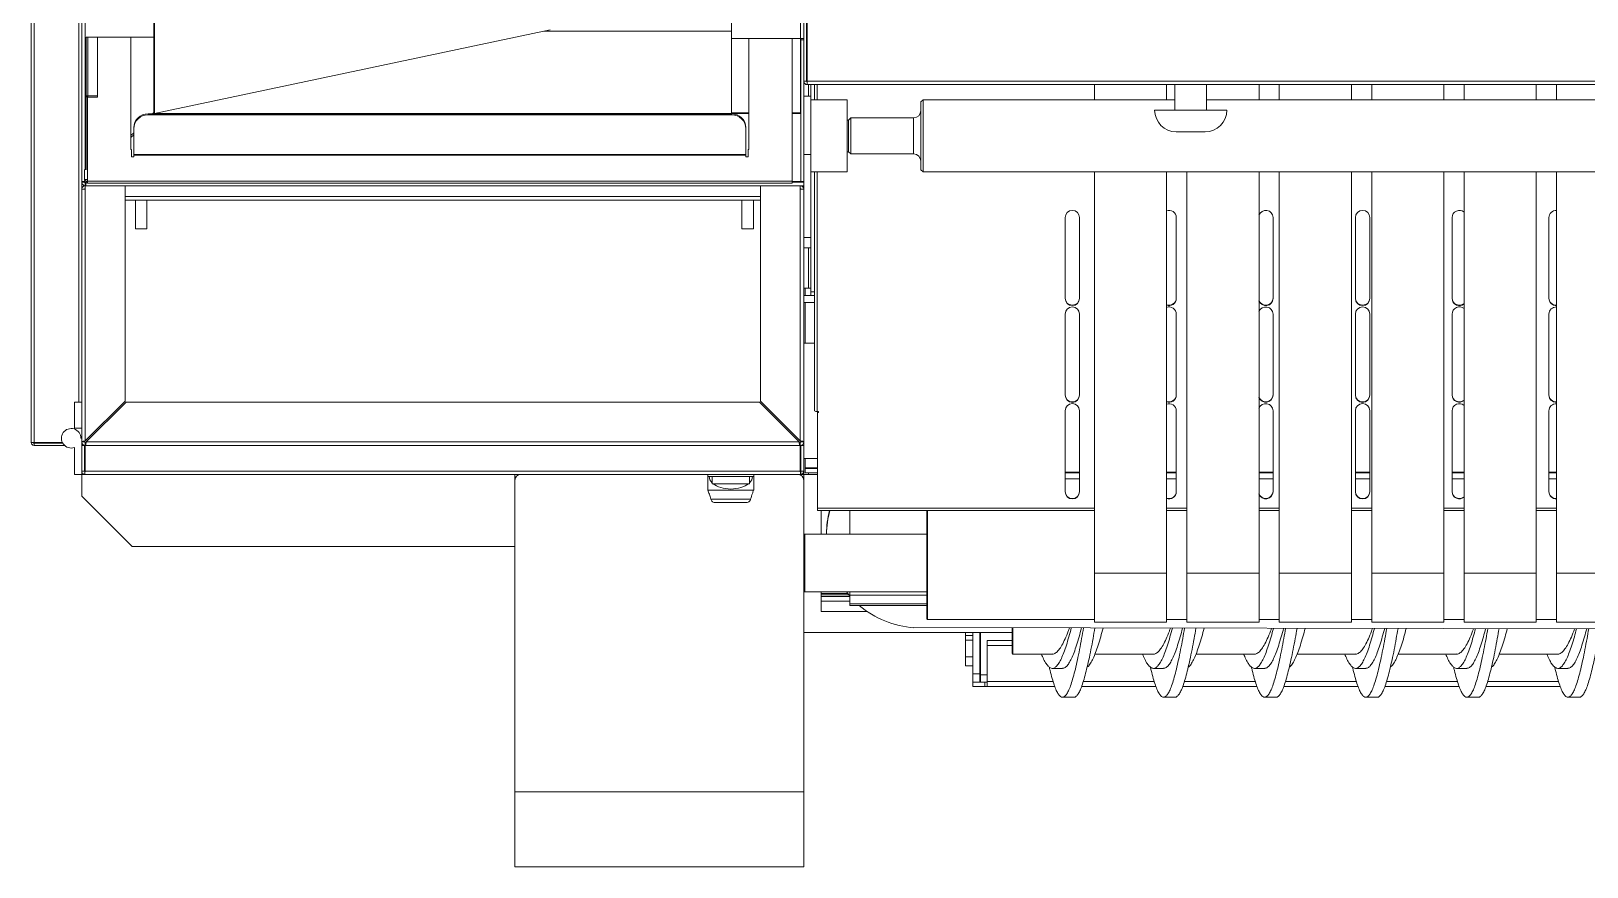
# Model space of a CAD drawing. Header units: millimetres. Extents: x 1761 to 11571, y -2876 to 3504.
# Drawn here: x 2379.9 to 2476.8, y -293.3 to -241.2 of the extents above; entities that cross this region are included whole.
import ezdxf

# ---------------------------------------------------------------- set-up
doc = ezdxf.new("R2010")
doc.units = ezdxf.units.MM
doc.layers.add('new', color=7, linetype='Continuous')

# ---------------------------------------------------------------- blocks, each defined once
blk = doc.blocks.new('SBJ')
at = {"color": 9, "linetype": 'Continuous', "lineweight": 15}
for p, q in [((172278, 75707.5), (172278, 76562.5)), ((172280.5, 75716.1), (172280.5, 76561.8)), ((172243, 75527), (172243, 76543)), ((172245, 76543), (172245, 75527)), ((172276, 75555), (172276, 76543)), ((172328, 75808), (172328, 76514.3)), ((172728, 76514.5), (172728, 75807)), ((172775.8, 76514.5), (172775.8, 75807)), ((172778, 76514.5), (172778, 75807)), ((172328.3, 76121.7), (172328.3, 75755)), ((172780, 75777.5), (172780, 75832.5)), ((172780.3, 75832.5), (172780.3, 75777.5)), ((172602.5, 75813), (172328.3, 75755)), ((172281, 75808), (172328, 75808)), ((172281, 75716.1), (172281, 75808)), ((172282.2, 75808), (172282.2, 75767.3)), ((172289, 75808), (172289, 75767.3)), ((172312, 75730.1), (172312, 75808)), ((172328, 75808), (172328, 75755.7)), ((172598, 75812.1), (172728, 75812.1)), ((172728, 75807), (172775.8, 75807)), ((172728, 75755.5), (172728, 75807)), ((172740, 75807), (172740, 75730.1)), ((172770, 75807), (172770, 75708.2)), ((172778, 75807), (172775.8, 75807)), ((172775.8, 75807), (172775.8, 75755.5)), ((172776, 75807), (172776, 75806)), ((172776, 75708), (172776, 75806)), ((172776, 75806), (172778, 75806)), ((172778, 75806), (172778, 75807)), ((172778, 75708), (172778, 75806)), ((172778, 75777.5), (172780, 75777.5)), ((172780.3, 75777.5), (176221.6, 75777.5)), ((176221.5, 75775), (172780.5, 75775)), ((172781.3, 75775), (172781.3, 75767)), ((172783, 75775), (172783, 75767)), ((172785.5, 75775), (172785.5, 75764.5)), ((172787.4, 75775), (172787.4, 75764.5)), ((172979.3, 75764.5), (172979.3, 75775)), ((173029.3, 75764.5), (173029.3, 75775)), ((173035, 75775), (173035, 75757.3)), ((173057, 75757.3), (173057, 75775)), ((173093.3, 75764.5), (173093.3, 75775)), ((173107.3, 75764.5), (173107.3, 75775)), ((173157.3, 75764.5), (173157.3, 75775)), ((173171.3, 75764.5), (173171.3, 75775)), ((173221.3, 75764.5), (173221.3, 75775)), ((173235.3, 75764.5), (173235.3, 75775)), ((173285.3, 75764.5), (173285.3, 75775)), ((173299.3, 75764.5), (173299.3, 75775)), ((172282, 75766.5), (172281, 75766.5)), ((172282, 75766.5), (172282, 75721.7)), ((172289, 75767.3), (172282.2, 75767.3)), ((172282.2, 75766.4), (172282.2, 75767.3)), ((172289, 75766.4), (172282.2, 75766.4)), ((172289, 75767.3), (172289, 75766.4)), ((172783, 75767), (172778, 75767)), ((172783, 75767), (172783, 75726.7)), ((172808, 75764.5), (172783, 75764.5)), ((172808, 75764.5), (172808, 75763.6)), ((172808, 75763.6), (172808, 75714.5)), ((172860.6, 75764.5), (172859.1, 75763)), ((172859.1, 75716), (172859.1, 75763)), ((173035, 75764.5), (172860.6, 75764.5)), ((172860.6, 75764.5), (172860.6, 75714.5)), ((175945, 75764.5), (173057, 75764.5)), ((172324, 75754.9), (172324, 75754)), ((172324, 75754.9), (172728, 75754.9)), ((172324, 75754), (172728, 75754)), ((172327.1, 75754.9), (172328, 75755.7)), ((172328, 75755), (172328, 75755.7)), ((172328.7, 75755), (172328, 75755)), ((172328.7, 75755), (172328.5, 75754.9)), ((172328.7, 75755), (172740, 75755)), ((172740, 75755.5), (172728, 75755.5)), ((172728, 75755.5), (172728, 75755)), ((172728, 75754), (172728, 75754.9)), ((172775.8, 75755.5), (172770, 75755.5)), ((172770, 75755), (172776, 75755)), ((172775.8, 75755.5), (172776, 75755.5)), ((172809.1, 75750.5), (172808, 75750.5)), ((172810.6, 75752), (172809.1, 75750.5)), ((172809.1, 75728.5), (172809.1, 75750.5)), ((172854.1, 75752), (172810.6, 75752)), ((172810.6, 75752), (172810.6, 75727)), ((172854.1, 75727), (172854.1, 75752)), ((173021, 75757.3), (173071, 75757.3)), ((172312, 75739.7), (172314, 75741.7)), ((172314, 75740.3), (172312, 75738.3)), ((172314, 75744.4), (172314, 75745.2)), ((172314, 75726.6), (172314, 75744.4)), ((172738, 75745.2), (172738, 75744.4)), ((172738, 75744.4), (172738, 75726.6)), ((173056, 75742.3), (173036, 75742.3)), ((172312.5, 75730.1), (172312, 75730.1)), ((172312.5, 75730.1), (172312.5, 75724.9)), ((172739.5, 75724.9), (172739.5, 75730.1)), ((172740, 75730.1), (172739.5, 75730.1)), ((172778, 75726.7), (172783, 75726.7)), ((172783, 75726.7), (172783, 75669.1)), ((172808, 75728.5), (172809.1, 75728.5)), ((172809.1, 75728.5), (172810.6, 75727)), ((172810.6, 75727), (172854.1, 75727)), ((172280, 75716.2), (172280, 75709.2)), ((172282, 75708.2), (172282, 75721.7)), ((172312.5, 75724.9), (172314, 75724.9)), ((172738, 75726.6), (172314, 75726.6)), ((172314, 75726.6), (172314, 75726.2)), ((172314, 75724.9), (172314, 75726.2)), ((172314, 75726.2), (172738, 75726.2)), ((172738, 75726.2), (172738, 75726.6)), ((172738, 75726.2), (172738, 75724.9)), ((172738, 75724.9), (172739.5, 75724.9)), ((172859.1, 75716), (172860.6, 75714.5)), ((172280, 75707.5), (172278, 75707.5)), ((172278, 75702.5), (172278, 75707.5)), ((172280, 75709.2), (172282, 75709.2)), ((172280.5, 75708.2), (172280.5, 75708.5)), ((172280.6, 75708.4), (172280.5, 75708.2)), ((172280.5, 75707), (172280.5, 75705)), ((172281.2, 75707.5), (172281.7, 75708)), ((172282, 75707.5), (172281.2, 75707.5)), ((172281.7, 75708.1), (172281.7, 75708)), ((172282, 75708), (172281.7, 75708)), ((172770, 75708.2), (172282, 75708.2)), ((172282, 75708.2), (172282, 75706.8)), ((172770, 75706.8), (172282, 75706.8)), ((172770, 75708.2), (172770, 75706.8)), ((172778, 75708), (172770, 75708)), ((172778, 75707.5), (172770, 75707.5)), ((172778, 75707.5), (172778, 75708)), ((172778, 75707.5), (172778, 75705)), ((172783, 75714.5), (172808, 75714.5)), ((172785.5, 75714.5), (172785.5, 75549)), ((172787.4, 75714.5), (172787.4, 75548.6)), ((172860.6, 75714.5), (176147.6, 75714.5)), ((172979.3, 75436.5), (172979.3, 75714.5)), ((173029.3, 75436.5), (173029.3, 75714.5)), ((173043.3, 75436.5), (173043.3, 75714.5)), ((173093.3, 75436.5), (173093.3, 75714.5)), ((173107.3, 75436.5), (173107.3, 75714.5)), ((173157.3, 75436.5), (173157.3, 75714.5)), ((173171.3, 75436.5), (173171.3, 75714.5)), ((173221.3, 75436.5), (173221.3, 75714.5)), ((173235.3, 75436.5), (173235.3, 75714.5)), ((173285.3, 75436.5), (173285.3, 75714.5)), ((173299.3, 75436.5), (173299.3, 75714.5)), ((172278, 75527.5), (172278, 75702.5)), ((172280.5, 75702.5), (172278, 75702.5)), ((172280.5, 75702.5), (172280.5, 75705)), ((172308, 75705), (172280.5, 75705)), ((172280.5, 75528.2), (172280.5, 75702.5)), ((172308, 75555.7), (172308, 75705)), ((172748, 75705), (172308, 75705)), ((172748, 75697.4), (172308, 75697.4)), ((172748, 75695), (172308, 75695)), ((172315.2, 75695), (172315.2, 75675)), ((172323.2, 75675), (172323.2, 75695)), ((172735.2, 75695), (172735.2, 75675)), ((172743.2, 75675), (172743.2, 75695)), ((172775.5, 75705), (172748, 75705)), ((172748, 75705), (172748, 75555.7)), ((172775.5, 75705), (172775.5, 75702.5)), ((172778, 75705), (172775.5, 75705)), ((172775.5, 75702.5), (172775.5, 75528.2)), ((172778, 75702.5), (172775.5, 75702.5)), ((172778, 75702.5), (172778, 75705)), ((172778, 75702.5), (172778, 75527.5)), ((172323.2, 75675), (172315.2, 75675)), ((172743.2, 75675), (172735.2, 75675)), ((172959, 75683), (172959, 75626.9)), ((172969, 75626.9), (172969, 75683)), ((173036, 75626.9), (173036, 75683)), ((173103, 75626.9), (173103, 75683)), ((173160, 75683), (173160, 75626.9)), ((173170, 75626.9), (173170, 75683)), ((173227, 75683), (173227, 75626.9)), ((173294, 75683), (173294, 75626.9)), ((172778, 75669.1), (172783, 75669.1)), ((172783, 75669.1), (172783, 75661.9)), ((172778, 75661.9), (172783, 75661.9)), ((172781.3, 75661.9), (172781.3, 75634)), ((172783, 75661.9), (172783, 75631.5)), ((172781.3, 75634), (172778, 75634)), ((172779, 75634), (172779, 75629)), ((172783, 75634), (172781.3, 75634)), ((172783, 75631.5), (172783, 75629)), ((172783, 75631.5), (172785.5, 75631.5)), ((172778, 75629), (172785.5, 75629)), ((172778, 75624), (172785.5, 75624)), ((172779, 75624), (172779, 75596)), ((172959, 75616), (172959, 75559.9)), ((172969, 75559.9), (172969, 75616)), ((173036, 75559.9), (173036, 75616)), ((173103, 75559.9), (173103, 75616)), ((173160, 75616), (173160, 75559.9)), ((173170, 75559.9), (173170, 75616)), ((173227, 75616), (173227, 75559.9)), ((173294, 75616), (173294, 75559.9)), ((172785.5, 75596), (172778, 75596)), ((172273, 75555), (172273, 75537)), ((172278, 75555), (172273, 75555)), ((172308, 75555.7), (172280.5, 75528.2)), ((172281.2, 75527.5), (172308.7, 75555)), ((172747.3, 75555), (172308.7, 75555)), ((172747.3, 75555), (172774.8, 75527.5)), ((172775.5, 75528.2), (172748, 75555.7)), ((172788.2, 75548.6), (172787.4, 75548.6)), ((172787.5, 75548.2), (172787.5, 75547.9)), ((172788.2, 75548.2), (172787.5, 75548.2)), ((172787.5, 75547.9), (172788.2, 75547.9)), ((172787.5, 75481.5), (172787.5, 75547.9)), ((172788.2, 75547.9), (172788.2, 75548.6)), ((172959, 75549.1), (172959, 75492.9)), ((172969, 75492.9), (172969, 75549.1)), ((173036, 75492.9), (173036, 75549.1)), ((173103, 75492.9), (173103, 75549.1)), ((173160, 75549.1), (173160, 75492.9)), ((173170, 75492.9), (173170, 75549.1)), ((173227, 75549.1), (173227, 75492.9)), ((173294, 75549.1), (173294, 75492.9)), ((172273, 75537), (172273, 75536.4)), ((172273, 75537), (172278, 75537)), ((172244.5, 75527), (172243, 75527)), ((172245, 75527), (172244.5, 75527)), ((172264.7, 75527), (172245, 75527)), ((172245, 75526.5), (172245, 75525)), ((172245, 75526.5), (172264.9, 75526.5)), ((172245, 75525), (172266.2, 75525)), ((172273, 75523.7), (172273, 75505)), ((172278, 75530), (172277.5, 75530)), ((172278, 75527.5), (172278, 75525)), ((172280, 75527.5), (172278, 75527.5)), ((172278, 75507.1), (172278, 75525)), ((172278, 75525), (172280, 75525)), ((172280, 75507.1), (172280, 75525)), ((172775.6, 75525), (172280.3, 75525)), ((172280.3, 75507.1), (172280.3, 75525)), ((172280.5, 75527), (172280.5, 75525)), ((172774.8, 75527.5), (172281.2, 75527.5)), ((172775.5, 75527), (172775.5, 75525)), ((172775.6, 75507.1), (172775.6, 75525)), ((172776, 75527.5), (172778, 75527.5)), ((172776, 75507.1), (172776, 75525)), ((172778, 75525), (172776, 75525)), ((172778, 75525), (172778, 75527.5)), ((172778, 75507.1), (172778, 75525)), ((172787.5, 75516), (172778, 75516)), ((172779, 75516), (172779, 75509.5)), ((172278, 75505), (172273, 75505)), ((172278, 75507.1), (172278, 75505)), ((172278, 75507.1), (172280, 75507.1)), ((172278, 75505), (172278, 75490)), ((172280.1, 75505), (172278, 75505)), ((172280.1, 75507), (172280.1, 75505)), ((172775.9, 75505), (172280.1, 75505)), ((172775.6, 75507.1), (172280.3, 75507.1)), ((172578, 75505), (172578, 75501)), ((172578, 75285), (172578, 75501)), ((172711.5, 75505), (172711.5, 75503.5)), ((172743.5, 75503.5), (172711.5, 75503.5)), ((172711.5, 75503.5), (172711.5, 75494.1)), ((172714.5, 75503.5), (172714.5, 75498.5)), ((172740.5, 75498.5), (172740.5, 75503.5)), ((172743.5, 75505), (172743.5, 75503.5)), ((172743.5, 75503.5), (172743.5, 75494.1)), ((172775.9, 75507), (172775.9, 75505)), ((172778, 75505), (172775.9, 75505)), ((172778, 75507.1), (172776, 75507.1)), ((172778, 75507.1), (172778, 75505)), ((172787.5, 75505), (172778, 75505)), ((172778, 75505), (172778, 75501)), ((172778, 75285), (172778, 75501)), ((172779, 75509.5), (172779, 75509)), ((172787.5, 75509.5), (172779, 75509.5)), ((172779, 75506), (172779, 75509)), ((172787.5, 75509), (172779, 75509)), ((172787.5, 75506), (172779, 75506)), ((172781.2, 75506), (172781.2, 75505)), ((172969, 75506.5), (172959, 75506.5)), ((172969, 75506), (172959, 75506)), ((172969, 75501.9), (172959, 75501.9)), ((173036, 75506.5), (173029.3, 75506.5)), ((173036, 75506), (173029.3, 75506)), ((173036, 75501.9), (173029.3, 75501.9)), ((173103, 75506.5), (173093.3, 75506.5)), ((173103, 75506), (173093.3, 75506)), ((173103, 75501.9), (173093.3, 75501.9)), ((173170, 75506.5), (173160, 75506.5)), ((173170, 75506), (173160, 75506)), ((173170, 75501.9), (173160, 75501.9)), ((173235.3, 75506.5), (173227, 75506.5)), ((173235.3, 75506), (173227, 75506)), ((173235.3, 75501.9), (173227, 75501.9)), ((173299.3, 75506.5), (173294, 75506.5)), ((173299.3, 75506), (173294, 75506)), ((173299.3, 75501.9), (173294, 75501.9)), ((172313, 75455), (172278, 75490)), ((172711.7, 75494), (172743.2, 75494)), ((172711.7, 75494), (172711.7, 75494)), ((172740.5, 75498.5), (172714.5, 75498.5)), ((172743.3, 75494), (172743.2, 75494)), ((172713.7, 75487.9), (172741.2, 75487.9)), ((172716.8, 75485.4), (172738.2, 75485.4)), ((172787.5, 75481.5), (172787.5, 75479.9)), ((172979.3, 75481.5), (172787.5, 75481.5)), ((172787.5, 75479.9), (172979.3, 75479.9)), ((172790, 75463.5), (172790, 75479.9)), ((172810, 75479.9), (172810, 75463.5)), ((172863.3, 75425.9), (172863.3, 75479.9)), ((172863.8, 75425.7), (172863.8, 75479.9)), ((173043.3, 75481.5), (173029.3, 75481.5)), ((173029.3, 75479.9), (173043.3, 75479.9)), ((173107.3, 75481.5), (173093.3, 75481.5)), ((173093.3, 75479.9), (173107.3, 75479.9)), ((173171.3, 75481.5), (173157.3, 75481.5)), ((173157.3, 75479.9), (173171.3, 75479.9)), ((173235.3, 75481.5), (173221.3, 75481.5)), ((173221.3, 75479.9), (173235.3, 75479.9)), ((173299.3, 75481.5), (173285.3, 75481.5)), ((173285.3, 75479.9), (173299.3, 75479.9)), ((172778.8, 75463.5), (172778.3, 75463)), ((172778.3, 75434.6), (172778.3, 75463)), ((172863.3, 75463.5), (172778.8, 75463.5)), ((172778.8, 75434.4), (172778.8, 75463.5)), ((172793.8, 75463.8), (172793.8, 75463.5)), ((172578, 75455), (172313, 75455)), ((172778.3, 75456), (172778, 75456)), ((173029.3, 75436.5), (172979.3, 75436.5)), ((172979.3, 75402.7), (172979.3, 75436.5)), ((173029.3, 75402.7), (173029.3, 75436.5)), ((173093.3, 75436.5), (173043.3, 75436.5)), ((173043.3, 75402.7), (173043.3, 75436.5)), ((173093.3, 75402.7), (173093.3, 75436.5)), ((173157.3, 75436.5), (173107.3, 75436.5)), ((173107.3, 75402.7), (173107.3, 75436.5)), ((173157.3, 75402.7), (173157.3, 75436.5)), ((173221.3, 75436.5), (173171.3, 75436.5)), ((173171.3, 75402.7), (173171.3, 75436.5)), ((173221.3, 75402.7), (173221.3, 75436.5)), ((173285.3, 75436.5), (173235.3, 75436.5)), ((173235.3, 75402.7), (173235.3, 75436.5)), ((173285.3, 75402.7), (173285.3, 75436.5)), ((173349.3, 75436.5), (173299.3, 75436.5)), ((173299.3, 75402.7), (173299.3, 75436.5)), ((172778, 75431), (172778.3, 75431)), ((172778.3, 75424), (172778.3, 75434.6)), ((172778.8, 75423.5), (172778.8, 75434.4)), ((172863.3, 75405), (172863.3, 75425.9)), ((172863.8, 75404.5), (172863.8, 75425.7)), ((172778.3, 75424), (172778.8, 75423.5)), ((172778.8, 75423.5), (172863.3, 75423.5)), ((172790, 75422.5), (172790, 75423.5)), ((172790, 75421.6), (172790, 75422.5)), ((172790, 75422.5), (172808.3, 75422.5)), ((172790, 75420.3), (172790, 75421.6)), ((172790, 75421.6), (172809, 75421.6)), ((172790, 75417.1), (172790, 75420.3)), ((172790, 75420.3), (172810, 75420.3)), ((172790, 75410), (172790, 75417.1)), ((172790, 75417.1), (172810, 75417.1)), ((172810, 75423.5), (172810, 75421.2)), ((172810, 75421.2), (172810, 75415.2)), ((172863.3, 75421.2), (172810, 75421.2)), ((172863.3, 75415.2), (172810, 75415.2)), ((172810, 75414.2), (172810, 75415.2)), ((172863.3, 75414.2), (172810, 75414.2)), ((172790, 75410), (172821.9, 75410)), ((172863.3, 75405), (172863.8, 75404.5)), ((172863.8, 75404.5), (172979.3, 75404.5)), ((173029.3, 75404.5), (173043.3, 75404.5)), ((173093.3, 75404.5), (173107.3, 75404.5)), ((173157.3, 75404.5), (173171.3, 75404.5)), ((173221.3, 75404.5), (173235.3, 75404.5)), ((173285.3, 75404.5), (173299.3, 75404.5)), ((172778, 75395.5), (172922.3, 75395.5)), ((174426.4, 75396.1), (172854.3, 75398.8)), ((172890, 75393.4), (172890, 75395.5)), ((172890, 75393.4), (172895, 75393.4)), ((172890, 75390.1), (172890, 75393.4)), ((172895, 75393.4), (172895, 75395.5)), ((172895, 75390.1), (172895, 75393.4)), ((172900, 75395.5), (172900, 75366.9)), ((172900.5, 75366), (172900.5, 75395.5)), ((172922.3, 75398.6), (172922.3, 75381)), ((172922.8, 75398.6), (172922.8, 75380.5)), ((172979.3, 75402.7), (173029.3, 75402.7)), ((173043.3, 75402.7), (173093.3, 75402.7)), ((173107.3, 75402.7), (173157.3, 75402.7)), ((173171.3, 75402.7), (173221.3, 75402.7)), ((173235.3, 75402.7), (173285.3, 75402.7)), ((173299.3, 75402.7), (173349.3, 75402.7)), ((172890, 75390.1), (172895, 75390.1)), ((172890, 75378.5), (172890, 75390.1)), ((172895, 75390.1), (172895, 75380)), ((172922.3, 75390), (172905, 75390)), ((172905, 75386.5), (172905, 75390)), ((172905, 75386.5), (172905, 75361.5)), ((172922.3, 75386.5), (172905, 75386.5)), ((172890, 75378.5), (172895, 75378.5)), ((172890, 75372.4), (172890, 75378.5)), ((172890, 75372.4), (172895, 75372.4)), ((172895, 75378.5), (172895, 75380)), ((172895, 75372.4), (172895, 75378.5)), ((172895, 75372.4), (172895, 75366.9)), ((172922.3, 75381), (172922.8, 75380.5)), ((172922.8, 75380.5), (172950.1, 75380.5)), ((172979.7, 75380.5), (173020.1, 75380.5)), ((173049.7, 75380.5), (173090.1, 75380.5)), ((173119.7, 75380.5), (173160.1, 75380.5)), ((173189.7, 75380.5), (173230.1, 75380.5)), ((173259.7, 75380.5), (173300.1, 75380.5)), ((172895, 75366.9), (172900, 75366.9)), ((172895, 75366.9), (172895, 75361)), ((172895, 75358), (172895, 75361)), ((172895, 75361), (172900, 75361)), ((172900, 75366.9), (172900, 75361)), ((172903.5, 75361), (172900, 75361)), ((172900, 75361), (172900.3, 75361)), ((172905, 75366), (172900.5, 75366)), ((172900.5, 75366), (172900.5, 75361)), ((172903.5, 75361), (172903.5, 75358)), ((172905, 75361), (172903.5, 75361)), ((172905, 75361), (172903.5, 75361)), ((172905, 75358), (172905, 75361.5)), ((172950.7, 75361.5), (172905, 75361.5)), ((172950.1, 75370.6), (172957.2, 75370.6)), ((173020.7, 75361.5), (172971.6, 75361.5)), ((173020.1, 75370.6), (173027.2, 75370.6)), ((173090.7, 75361.5), (173041.6, 75361.5)), ((173090.1, 75370.6), (173097.2, 75370.6)), ((173160.7, 75361.5), (173111.6, 75361.5)), ((173160.1, 75370.6), (173167.2, 75370.6)), ((173230.7, 75361.5), (173181.6, 75361.5)), ((173230.1, 75370.6), (173237.2, 75370.6)), ((173300.7, 75361.5), (173251.6, 75361.5)), ((173300.1, 75370.6), (173307.2, 75370.6)), ((172903.5, 75358), (172895, 75358)), ((172905, 75358), (172903.5, 75358)), ((172951.8, 75358), (172905, 75358)), ((172957.2, 75350.6), (172965.1, 75350.6)), ((173021.8, 75358), (172970.4, 75358)), ((173027.2, 75350.6), (173035.1, 75350.6)), ((173091.8, 75358), (173040.4, 75358)), ((173097.2, 75350.6), (173105.1, 75350.6)), ((173161.8, 75358), (173110.4, 75358)), ((173167.2, 75350.6), (173175.1, 75350.6)), ((173231.8, 75358), (173180.4, 75358)), ((173237.2, 75350.6), (173245.1, 75350.6)), ((173301.8, 75358), (173250.4, 75358)), ((173307.2, 75350.6), (173315.1, 75350.6)), ((172778, 75285), (172578, 75285)), ((172578, 75233), (172578, 75285)), ((172778, 75233), (172778, 75285)), ((172778, 75233), (172578, 75233))]:
    blk.add_line(p, q, dxfattribs=at)
at = {"color": 9, "linetype": 'Continuous', "lineweight": 15, "flags": 128}
for points in [[(172282.2, 75766.4), (172282.1, 75766.4), (172282.1, 75766.4), (172282.1, 75766.4), (172282, 75766.4), (172282, 75766.3), (172282, 75766.3), (172282, 75766.3), (172282, 75766.3)], [(172280, 75709.2), (172280, 75709), (172280.2, 75708.8), (172280.4, 75708.6), (172280.7, 75708.4), (172281.1, 75708.2), (172281.5, 75708.1), (172282, 75708.1)], [(172807.5, 75423.5), (172808.2, 75422.6), (172810, 75420.5)]]:
    blk.add_lwpolyline(points, dxfattribs=at)
at = {"color": 9, "linetype": 'Continuous', "lineweight": 15}
for centre, radius, start, end in [((172282.1, 75763.3), 4.07, 89.5672, 106.7048), ((172323.8, 75745), 9.81, 88.8633, 178.8163), ((172323.8, 75744.2), 9.81, 88.8633, 178.8163), ((172728.2, 75745), 9.81, 1.1837, 91.1367), ((172728.2, 75744.2), 9.81, 1.1837, 91.1367), ((172854.1, 75757), 5, 270, 0), ((173036, 75757.3), 15, 180, 270), ((173056, 75757.3), 15, 270, 0), ((172854.1, 75722), 5, 0, 90), ((172280.5, 75707.5), 2.5, 180, 270), ((172280.5, 75707.5), 0.5, 180, 270), ((172280.5, 75702.5), 2.5, 90, 180), ((172280.5, 75702.5), 0.5, 90, 180), ((172775.5, 75702.5), 2.5, 0, 90), ((172775.5, 75702.5), 0.5, 0, 90), ((172964, 75682.9), 5, 0.6684, 179.3316), ((173031, 75682.9), 5, 0.7403, 110.5092), ((173098, 75682.9), 5.01, 0.7734, 161.134), ((173165, 75682.9), 5, 0.6684, 179.3316), ((173232, 75682.9), 5.01, 49.5221, 179.2027), ((173299, 75682.9), 4.97, 86.7004, 179.5039), ((172964, 75627.2), 5, 180.6684, 359.3316), ((172964, 75626.9), 5, 180.6684, 359.3316), ((172964, 75616), 5, 0.6684, 179.3316), ((173031, 75627.2), 5, 249.4908, 359.2597), ((173031, 75626.9), 4.99, 249.3224, 359.4281), ((173031, 75616), 5, 0.7403, 110.5092), ((173098, 75627.2), 5.01, 198.866, 359.2266), ((173098, 75626.9), 5.01, 198.866, 359.2266), ((173098, 75616), 5.01, 0.7734, 161.134), ((173165, 75627.2), 5, 180.6684, 359.3316), ((173165, 75626.9), 5, 180.6684, 359.3316), ((173165, 75616), 5, 0.6684, 179.3316), ((173232, 75627.2), 5.01, 180.7973, 310.4779), ((173232, 75626.9), 5.01, 180.7973, 310.4779), ((173232, 75616), 5.01, 49.5221, 179.2027), ((173299, 75627.2), 4.97, 180.4961, 273.2996), ((173299, 75626.9), 4.97, 180.4961, 273.2996), ((173299, 75616), 4.97, 86.7004, 179.5039), ((172964, 75560.2), 5, 180.6684, 359.3316), ((172964, 75559.9), 5, 180.6684, 359.3316), ((173031, 75560.2), 5, 249.4908, 359.2597), ((173031, 75559.9), 4.99, 249.3224, 359.4281), ((173098, 75560.2), 5.01, 198.866, 359.2266), ((173098, 75560), 5.01, 198.866, 359.2266), ((173165, 75560.2), 5, 180.6684, 359.3316), ((173165, 75559.9), 5, 180.6684, 359.3316), ((173232, 75560.2), 5.01, 180.7973, 310.4779), ((173232, 75560), 5.01, 180.7973, 310.4779), ((173299, 75560.2), 4.97, 180.4961, 273.2996), ((173299, 75559.9), 4.97, 180.4961, 273.2996), ((172786.9, 75551.6), 3.02, 241.5184, 278.7795), ((172964, 75549), 5, 0.6684, 179.3316), ((173031, 75549), 5, 0.7403, 110.5092), ((173098, 75549), 5.01, 0.7734, 161.134), ((173165, 75549), 5, 0.6684, 179.3316), ((173232, 75549), 5.01, 49.5221, 179.2027), ((173299, 75549), 4.97, 86.7004, 179.5039), ((172270.7, 75530), 6.75, 0, 289.4712), ((172245, 75527), 2, 180, 270), ((172245, 75527), 0.5, 180, 270), ((172280.5, 75527.5), 2.5, 180, 270), ((172280.5, 75527.5), 0.5, 180, 270), ((172775.5, 75527.5), 2.5, 270, 0), ((172775.5, 75527.5), 0.5, 270, 0), ((172582, 75501), 4, 90, 180), ((172774, 75501), 4, 0, 90), ((172964, 75493.2), 5, 180.6684, 359.3316), ((172964, 75493), 5, 180.6684, 359.3316), ((173031, 75493.2), 5, 249.4908, 359.2597), ((173031, 75493), 4.99, 249.3224, 359.4281), ((173098, 75493.3), 5.01, 198.866, 359.2266), ((173098, 75493), 5.01, 198.866, 359.2266), ((173165, 75493.2), 5, 180.6684, 359.3316), ((173165, 75493), 5, 180.6684, 359.3316), ((173232, 75493.3), 5.01, 180.7973, 310.4779), ((173232, 75493), 5.01, 180.7973, 310.4779), ((173299, 75493.2), 4.97, 180.4961, 273.2996), ((173299, 75493), 4.97, 180.4961, 273.2996), ((172857.6, 75463), 63.8, 164.6045, 179.5177), ((172857.6, 75463.8), 63.8, 165.3804, 179.9978), ((172858.8, 75464), 65.4, 229.6227, 266.053), ((172900.5, 75366.5), 0.5, 180, 270)]:
    blk.add_arc(centre, radius, start, end, dxfattribs=at)
for centre, major_axis, start_param, end_param in [((172727.5, 75503.5), (-15, 0), 0, 0.522315), ((172727.5, 75503.5), (15, 0), -0.522315, 0), ((172711.7, 75494.1), (-0.2, 0), 0, 1.570796), ((172727.5, 75503.5), (-15, 0), 0.61548, 2.526113), ((172743.3, 75494.1), (0.2, 0), 4.712389, 6.283185)]:
    blk.add_ellipse(centre, major_axis=major_axis, ratio=0.57735, start_param=start_param, end_param=end_param, dxfattribs=at)
for points in [[(172778, 75777.5), (172778, 75777.2), (172778.1, 75776.5), (172778.7, 75775.7), (172779.5, 75775.1), (172780.1, 75775.1), (172780.5, 75775)], [(172780, 75777.5), (172780, 75777.5), (172780, 75777.3), (172780.1, 75777.2), (172780.3, 75777), (172780.4, 75777), (172780.5, 75777)], [(172780.5, 75775), (172780.5, 75775.1), (172780.4, 75775.1), (172780.4, 75775.7), (172780.4, 75776.5), (172780.3, 75777.2), (172780.3, 75777.5)], [(172280.5, 75708.2), (172280.4, 75708.2), (172280.3, 75708.1), (172280.1, 75707.9), (172280, 75707.7), (172280, 75707.6), (172280, 75707.5)], [(172280.5, 75707), (172280.5, 75707), (172280.6, 75707), (172280.8, 75707.2), (172281, 75707.3), (172281.1, 75707.5), (172281.2, 75707.5)], [(172280.5, 75528.2), (172280.4, 75528.2), (172280.3, 75528.1), (172280.1, 75527.9), (172280, 75527.7), (172280, 75527.6), (172280, 75527.5)], [(172280.5, 75527), (172280.5, 75527), (172280.6, 75527), (172280.8, 75527.2), (172281, 75527.3), (172281.1, 75527.5), (172281.2, 75527.5)], [(172774.8, 75527.5), (172774.8, 75527.5), (172774.9, 75527.3), (172775.1, 75527.2), (172775.3, 75527), (172775.4, 75527), (172775.5, 75527)], [(172776, 75527.5), (172776, 75527.6), (172775.9, 75527.7), (172775.8, 75527.9), (172775.7, 75528.1), (172775.5, 75528.2), (172775.5, 75528.2)], [(172278, 75507.1), (172278, 75506.9), (172278.1, 75506.3), (172278.6, 75505.6), (172279.2, 75505.1), (172279.8, 75505.1), (172280.1, 75505)], [(172280, 75507.1), (172280, 75507.1), (172280, 75507.1), (172280, 75507.1), (172280, 75507), (172280.1, 75507), (172280.1, 75507)], [(172280.1, 75505), (172280.1, 75505.1), (172280.1, 75505.1), (172280.2, 75505.6), (172280.3, 75506.3), (172280.3, 75506.9), (172280.3, 75507.1)], [(172280.1, 75507), (172280.1, 75507), (172280.1, 75507), (172280.2, 75507.1), (172280.3, 75507.1), (172280.3, 75507.1), (172280.3, 75507.1)], [(172775.6, 75507.1), (172775.6, 75506.9), (172775.7, 75506.3), (172775.7, 75505.6), (172775.8, 75505.1), (172775.8, 75505.1), (172775.9, 75505)], [(172775.6, 75507.1), (172775.6, 75507.1), (172775.7, 75507.1), (172775.7, 75507.1), (172775.8, 75507), (172775.8, 75507), (172775.9, 75507)], [(172775.9, 75505), (172776.1, 75505.1), (172776.7, 75505.1), (172777.4, 75505.6), (172777.9, 75506.3), (172777.9, 75506.9), (172778, 75507.1)], [(172775.9, 75507), (172775.9, 75507), (172775.9, 75507), (172775.9, 75507.1), (172776, 75507.1), (172776, 75507.1), (172776, 75507.1)]]:
    blk.add_open_spline(points, degree=3, dxfattribs=at)
for points, knots in [([(172280.5, 75708.2), (172280.2, 75708.2), (172279.6, 75708.1), (172278.9, 75707.9), (172278.3, 75707.8), (172278, 75707.6), (172278, 75707.6), (172278, 75707.5)], [0, 0, 0, 0, 0.218175, 0.43635, 0.654515, 0.87268, 1, 1, 1, 1]), ([(172280.5, 75705), (172280.5, 75705.1), (172280.6, 75705.1), (172280.8, 75705.6), (172280.9, 75706.2), (172281.1, 75706.9), (172281.1, 75707.4), (172281.2, 75707.5)], [0, 0, 0, 0, 0.218175, 0.43635, 0.654515, 0.87268, 1, 1, 1, 1]), ([(172280.5, 75528.2), (172280.2, 75528.2), (172279.6, 75528.1), (172278.9, 75527.9), (172278.3, 75527.8), (172278, 75527.6), (172278, 75527.6), (172278, 75527.5)], [0, 0, 0, 0, 0.218175, 0.43635, 0.654515, 0.87268, 1, 1, 1, 1]), ([(172280.5, 75525), (172280.5, 75525.1), (172280.6, 75525.1), (172280.8, 75525.6), (172280.9, 75526.2), (172281.1, 75526.9), (172281.1, 75527.4), (172281.2, 75527.5)], [0, 0, 0, 0, 0.218175, 0.43635, 0.654515, 0.87268, 1, 1, 1, 1]), ([(172774.8, 75527.5), (172774.8, 75527.2), (172774.9, 75526.7), (172775.1, 75525.9), (172775.2, 75525.3), (172775.4, 75525.1), (172775.4, 75525), (172775.5, 75525)], [0, 0, 0, 0, 0.218175, 0.43635, 0.654515, 0.87268, 1, 1, 1, 1]), ([(172778, 75527.5), (172777.9, 75527.6), (172777.9, 75527.7), (172777.4, 75527.8), (172776.8, 75528), (172776.1, 75528.1), (172775.6, 75528.2), (172775.5, 75528.2)], [0, 0, 0, 0, 0.218175, 0.43635, 0.654515, 0.87268, 1, 1, 1, 1]), ([(172711.7, 75494), (172711.8, 75493.6), (172712.1, 75492.8), (172712.8, 75490.9), (172713.4, 75489), (172713.7, 75487.9)], [0, 0, 0, 0, 0.257031, 0.522254, 1, 1, 1, 1]), ([(172741.2, 75487.9), (172741.4, 75488.5), (172741.8, 75489.9), (172742.6, 75492.1), (172743, 75493.3), (172743.2, 75494)], [0, 0, 0, 0, 0.265535, 0.538669, 1, 1, 1, 1]), ([(172713.7, 75487.9), (172713.9, 75487.5), (172714.1, 75486.7), (172714.9, 75485.9), (172715.8, 75485.5), (172716.5, 75485.4), (172716.8, 75485.4)], [0, 0, 0, 0, 0.235496, 0.4701, 0.79106, 1, 1, 1, 1]), ([(172738.2, 75485.4), (172738.6, 75485.5), (172739.5, 75485.5), (172740.5, 75486.3), (172741, 75487.1), (172741.2, 75487.7), (172741.2, 75487.9)], [0, 0, 0, 0, 0.35935, 0.639725, 0.922051, 1, 1, 1, 1]), ([(172963.3, 75398.6), (172962.8, 75396.5), (172961.6, 75392.3), (172959.9, 75386.6), (172958.1, 75381.5), (172956.4, 75377.3), (172954.6, 75374), (172952.9, 75371.8), (172951.1, 75370.6), (172949.4, 75370.5), (172947.6, 75371.6), (172945.9, 75373.7), (172944.2, 75376.6), (172943.1, 75379.3), (172942.6, 75380.5)], [0, 0, 0, 0, 0.082127, 0.166619, 0.251112, 0.335561, 0.42001, 0.504502, 0.588994, 0.673443, 0.757892, 0.842385, 0.926877, 1, 1, 1, 1]), ([(172971.7, 75398.6), (172971.3, 75396.1), (172970.4, 75391), (172969, 75383.5), (172967.5, 75376.4), (172966.1, 75370), (172964.6, 75364.3), (172963.1, 75359.5), (172961.7, 75355.6), (172960.2, 75352.8), (172958.8, 75351.1), (172957.3, 75350.4), (172955.8, 75350.9), (172954.4, 75352.5), (172952.9, 75355.1), (172951.5, 75358.8), (172950, 75363.5), (172948.9, 75367.8), (172948.2, 75370.7), (172948, 75371.5)], [0, 0, 0, 0, 0.055439, 0.116872, 0.178354, 0.239774, 0.301234, 0.362694, 0.424113, 0.485595, 0.547028, 0.608461, 0.669943, 0.731363, 0.792823, 0.854283, 0.915702, 0.977184, 1, 1, 1, 1]), ([(172950.1, 75380.6), (172950.2, 75380.5), (172950.9, 75380.3), (172952.4, 75381.1), (172954.6, 75383.1), (172956.8, 75386.4), (172959, 75390.9), (172960.7, 75395), (172961.7, 75397.8), (172962, 75398.6)], [0, 0, 0, 0, 0.009454, 0.194176, 0.378892, 0.563603, 0.74831, 0.933015, 1, 1, 1, 1]), ([(172970.4, 75398.6), (172969.8, 75396.5), (172968.7, 75392.3), (172966.9, 75386.6), (172965.2, 75381.5), (172963.4, 75377.3), (172961.7, 75374), (172959.9, 75371.8), (172958.4, 75370.7), (172957.5, 75370.7), (172957.2, 75370.7)], [0, 0, 0, 0, 0.128783, 0.261535, 0.394286, 0.52697, 0.659653, 0.792405, 0.925156, 1, 1, 1, 1]), ([(172979.6, 75398.6), (172979.2, 75396.1), (172978.3, 75390.9), (172976.9, 75383.5), (172975.4, 75376.4), (172973.9, 75370), (172972.5, 75364.3), (172971, 75359.5), (172969.6, 75355.6), (172968.1, 75352.8), (172966.7, 75351.1), (172965.6, 75350.4), (172965.1, 75350.6), (172965.1, 75350.6)], [0, 0, 0, 0, 0.090259, 0.19046, 0.290741, 0.390921, 0.491165, 0.59141, 0.69159, 0.791871, 0.892072, 0.992273, 1, 1, 1, 1]), ([(172985.3, 75398.5), (172984.8, 75396.5), (172983.6, 75392.3), (172981.9, 75386.6), (172980.1, 75381.5), (172978.4, 75377.3), (172976.6, 75374.1), (172975.3, 75372.1), (172974.5, 75371.7), (172974.3, 75371.6)], [0, 0, 0, 0, 0.153166, 0.311708, 0.470251, 0.628712, 0.787174, 0.945716, 1, 1, 1, 1]), ([(173033.3, 75398.5), (173032.7, 75396.4), (173031.6, 75392.2), (173029.9, 75386.6), (173028.1, 75381.5), (173026.4, 75377.3), (173024.6, 75374), (173022.9, 75371.8), (173021.1, 75370.6), (173019.4, 75370.5), (173017.6, 75371.6), (173015.9, 75373.7), (173014.2, 75376.6), (173013.1, 75379.3), (173012.6, 75380.5)], [0, 0, 0, 0, 0.080664, 0.16529, 0.249917, 0.334501, 0.419085, 0.503712, 0.588339, 0.672923, 0.757506, 0.842133, 0.92676, 1, 1, 1, 1]), ([(173041.7, 75398.4), (173041.3, 75396), (173040.4, 75390.9), (173039, 75383.5), (173037.5, 75376.4), (173036.1, 75370), (173034.6, 75364.3), (173033.1, 75359.5), (173031.7, 75355.6), (173030.2, 75352.8), (173028.8, 75351.1), (173027.3, 75350.4), (173025.8, 75350.9), (173024.4, 75352.5), (173022.9, 75355.1), (173021.5, 75358.8), (173020, 75363.5), (173018.9, 75367.8), (173018.2, 75370.7), (173018, 75371.5)], [0, 0, 0, 0, 0.054583, 0.116071, 0.177609, 0.239085, 0.3006, 0.362116, 0.423591, 0.485129, 0.546618, 0.608106, 0.669644, 0.731119, 0.792635, 0.85415, 0.915626, 0.977164, 1, 1, 1, 1]), ([(173020.1, 75380.6), (173020.2, 75380.5), (173020.9, 75380.3), (173022.4, 75381.1), (173024.6, 75383.1), (173026.8, 75386.4), (173029, 75390.9), (173030.7, 75395), (173031.7, 75397.8), (173031.9, 75398.5)], [0, 0, 0, 0, 0.009488, 0.19488, 0.380266, 0.565646, 0.751023, 0.936398, 1, 1, 1, 1]), ([(173040.3, 75398.4), (173039.8, 75396.4), (173038.7, 75392.2), (173036.9, 75386.6), (173035.2, 75381.5), (173033.4, 75377.3), (173031.7, 75374), (173029.9, 75371.8), (173028.4, 75370.7), (173027.5, 75370.7), (173027.2, 75370.7)], [0, 0, 0, 0, 0.126599, 0.259683, 0.392767, 0.525783, 0.6588, 0.791884, 0.924968, 1, 1, 1, 1]), ([(173049.6, 75398.4), (173049.2, 75396), (173048.3, 75390.9), (173046.9, 75383.5), (173045.4, 75376.4), (173043.9, 75370), (173042.5, 75364.3), (173041, 75359.5), (173039.6, 75355.6), (173038.1, 75352.8), (173036.7, 75351.1), (173035.6, 75350.4), (173035.1, 75350.6), (173035.1, 75350.6)], [0, 0, 0, 0, 0.088912, 0.189261, 0.289691, 0.390019, 0.490412, 0.590805, 0.691133, 0.791563, 0.891912, 0.992262, 1, 1, 1, 1]), ([(173055.3, 75398.4), (173054.7, 75396.4), (173053.6, 75392.2), (173051.9, 75386.6), (173050.1, 75381.5), (173048.4, 75377.3), (173046.6, 75374.1), (173045.3, 75372.1), (173044.5, 75371.7), (173044.3, 75371.6)], [0, 0, 0, 0, 0.150628, 0.309646, 0.468663, 0.6276, 0.786536, 0.945553, 1, 1, 1, 1]), ([(173103.3, 75398.3), (173102.7, 75396.3), (173101.6, 75392.2), (173099.9, 75386.6), (173098.1, 75381.5), (173096.4, 75377.3), (173094.6, 75374), (173092.9, 75371.8), (173091.1, 75370.6), (173089.4, 75370.5), (173087.6, 75371.6), (173085.9, 75373.7), (173084.2, 75376.6), (173083.1, 75379.3), (173082.6, 75380.5)], [0, 0, 0, 0, 0.079195, 0.163957, 0.248719, 0.333438, 0.418157, 0.502919, 0.587681, 0.6724, 0.757119, 0.841881, 0.926643, 1, 1, 1, 1]), ([(173111.7, 75398.3), (173111.3, 75396), (173110.4, 75390.9), (173109, 75383.5), (173107.5, 75376.4), (173106.1, 75370), (173104.6, 75364.3), (173103.1, 75359.5), (173101.7, 75355.6), (173100.2, 75352.8), (173098.8, 75351.1), (173097.3, 75350.4), (173095.8, 75350.9), (173094.4, 75352.5), (173092.9, 75355.1), (173091.5, 75358.8), (173090, 75363.5), (173088.9, 75367.8), (173088.2, 75370.7), (173088, 75371.5)], [0, 0, 0, 0, 0.053724, 0.115269, 0.176862, 0.238394, 0.299965, 0.361536, 0.423068, 0.484661, 0.546206, 0.60775, 0.669344, 0.730875, 0.792447, 0.854018, 0.915549, 0.977143, 1, 1, 1, 1]), ([(173090.1, 75380.6), (173090.2, 75380.5), (173090.9, 75380.3), (173092.4, 75381.1), (173094.6, 75383.1), (173096.8, 75386.4), (173099, 75390.9), (173100.7, 75395), (173101.7, 75397.7), (173101.9, 75398.3)], [0, 0, 0, 0, 0.009523, 0.195589, 0.381649, 0.567705, 0.753756, 0.939805, 1, 1, 1, 1]), ([(173110.3, 75398.3), (173109.8, 75396.3), (173108.6, 75392.2), (173106.9, 75386.6), (173105.2, 75381.5), (173103.4, 75377.3), (173101.7, 75374), (173099.9, 75371.8), (173098.4, 75370.7), (173097.5, 75370.7), (173097.2, 75370.7)], [0, 0, 0, 0, 0.1244028, 0.2578216, 0.3912404, 0.5245912, 0.6579421, 0.7913609, 0.9247797, 1, 1, 1, 1]), ([(173119.6, 75398.3), (173119.2, 75395.9), (173118.3, 75390.9), (173116.9, 75383.5), (173115.4, 75376.4), (173113.9, 75370), (173112.5, 75364.3), (173111, 75359.5), (173109.6, 75355.6), (173108.1, 75352.8), (173106.7, 75351.1), (173105.6, 75350.4), (173105.1, 75350.6), (173105.1, 75350.6)], [0, 0, 0, 0, 0.087561, 0.188059, 0.288638, 0.389114, 0.489656, 0.590199, 0.690675, 0.791254, 0.891752, 0.99225, 1, 1, 1, 1]), ([(173125.2, 75398.3), (173124.7, 75396.3), (173123.6, 75392.2), (173121.9, 75386.6), (173120.1, 75381.5), (173118.4, 75377.3), (173116.6, 75374.1), (173115.3, 75372.1), (173114.5, 75371.7), (173114.3, 75371.6)], [0, 0, 0, 0, 0.1480756, 0.3075709, 0.4670662, 0.6264803, 0.7858944, 0.9453898, 1, 1, 1, 1]), ([(173173.2, 75398.2), (173172.7, 75396.3), (173171.6, 75392.2), (173169.9, 75386.6), (173168.1, 75381.5), (173166.4, 75377.3), (173164.6, 75374), (173162.9, 75371.8), (173161.1, 75370.6), (173159.4, 75370.5), (173157.6, 75371.6), (173155.9, 75373.7), (173154.2, 75376.6), (173153.1, 75379.3), (173152.6, 75380.5)], [0, 0, 0, 0, 0.077722, 0.16262, 0.247517, 0.332372, 0.417226, 0.502124, 0.587022, 0.671876, 0.756731, 0.841628, 0.926526, 1, 1, 1, 1]), ([(173181.7, 75398.2), (173181.3, 75395.9), (173180.4, 75390.8), (173179, 75383.5), (173177.5, 75376.4), (173176.1, 75370), (173174.6, 75364.3), (173173.1, 75359.5), (173171.7, 75355.6), (173170.2, 75352.8), (173168.8, 75351.1), (173167.3, 75350.4), (173165.8, 75350.9), (173164.4, 75352.5), (173162.9, 75355.1), (173161.5, 75358.8), (173160, 75363.5), (173158.9, 75367.8), (173158.2, 75370.7), (173158, 75371.5)], [0, 0, 0, 0, 0.052864, 0.114465, 0.176114, 0.237701, 0.299329, 0.360956, 0.422543, 0.484193, 0.545793, 0.607394, 0.669044, 0.730631, 0.792258, 0.853885, 0.915473, 0.977122, 1, 1, 1, 1]), ([(173160.1, 75380.6), (173160.2, 75380.5), (173160.9, 75380.3), (173162.4, 75381.1), (173164.6, 75383.1), (173166.8, 75386.4), (173169, 75390.9), (173170.7, 75394.9), (173171.6, 75397.6), (173171.9, 75398.2)], [0, 0, 0, 0, 0.009557, 0.196303, 0.383043, 0.569778, 0.756509, 0.943238, 1, 1, 1, 1]), ([(173180.3, 75398.2), (173179.7, 75396.3), (173178.6, 75392.2), (173176.9, 75386.6), (173175.2, 75381.5), (173173.4, 75377.3), (173171.7, 75374), (173169.9, 75371.8), (173168.4, 75370.7), (173167.5, 75370.7), (173167.2, 75370.7)], [0, 0, 0, 0, 0.122196, 0.255951, 0.389706, 0.523393, 0.65708, 0.790835, 0.92459, 1, 1, 1, 1]), ([(173189.6, 75398.2), (173189.1, 75395.9), (173188.2, 75390.8), (173186.9, 75383.5), (173185.4, 75376.4), (173183.9, 75370), (173182.5, 75364.3), (173181, 75359.5), (173179.6, 75355.6), (173178.1, 75352.8), (173176.7, 75351.1), (173175.6, 75350.4), (173175.1, 75350.6), (173175.1, 75350.6)], [0, 0, 0, 0, 0.086206, 0.186854, 0.287582, 0.388207, 0.488899, 0.58959, 0.690216, 0.790944, 0.891591, 0.992239, 1, 1, 1, 1]), ([(173195.2, 75398.2), (173194.7, 75396.2), (173193.6, 75392.1), (173191.9, 75386.6), (173190.1, 75381.5), (173188.4, 75377.3), (173186.6, 75374.1), (173185.3, 75372.1), (173184.5, 75371.7), (173184.3, 75371.6)], [0, 0, 0, 0, 0.145507, 0.305484, 0.46546, 0.625354, 0.785249, 0.945225, 1, 1, 1, 1]), ([(173243.2, 75398.1), (173242.7, 75396.2), (173241.6, 75392.1), (173239.9, 75386.6), (173238.1, 75381.5), (173236.4, 75377.3), (173234.6, 75374), (173232.9, 75371.8), (173231.1, 75370.6), (173229.4, 75370.5), (173227.6, 75371.6), (173225.9, 75373.7), (173224.2, 75376.6), (173223.1, 75379.3), (173222.6, 75380.5)], [0, 0, 0, 0, 0.076244, 0.161278, 0.246312, 0.331302, 0.416292, 0.501326, 0.58636, 0.67135, 0.756341, 0.841374, 0.926408, 1, 1, 1, 1]), ([(173251.7, 75398.1), (173251.3, 75395.8), (173250.4, 75390.8), (173249, 75383.5), (173247.5, 75376.4), (173246.1, 75370), (173244.6, 75364.3), (173243.1, 75359.5), (173241.7, 75355.6), (173240.2, 75352.8), (173238.8, 75351.1), (173237.3, 75350.4), (173235.8, 75350.9), (173234.4, 75352.5), (173232.9, 75355.1), (173231.5, 75358.8), (173230, 75363.5), (173228.9, 75367.8), (173228.2, 75370.7), (173228, 75371.5)], [0, 0, 0, 0, 0.052003, 0.113659, 0.175365, 0.237008, 0.298691, 0.360375, 0.422018, 0.483724, 0.54538, 0.607037, 0.668743, 0.730386, 0.792069, 0.853752, 0.915396, 0.977101, 1, 1, 1, 1]), ([(173230.1, 75380.6), (173230.2, 75380.5), (173230.9, 75380.3), (173232.4, 75381.1), (173234.6, 75383.1), (173236.8, 75386.4), (173239, 75390.9), (173240.7, 75394.9), (173241.6, 75397.5), (173241.8, 75398.1)], [0, 0, 0, 0, 0.009592, 0.197023, 0.384447, 0.571867, 0.759282, 0.946695, 1, 1, 1, 1]), ([(173250.2, 75398.1), (173249.7, 75396.2), (173248.6, 75392.1), (173246.9, 75386.6), (173245.2, 75381.5), (173243.4, 75377.3), (173241.7, 75374), (173239.9, 75371.8), (173238.4, 75370.7), (173237.5, 75370.7), (173237.2, 75370.7)], [0, 0, 0, 0, 0.119978, 0.254071, 0.388164, 0.522189, 0.656213, 0.790307, 0.9244, 1, 1, 1, 1]), ([(173259.5, 75398.1), (173259.1, 75395.8), (173258.2, 75390.8), (173256.9, 75383.5), (173255.4, 75376.4), (173253.9, 75370), (173252.5, 75364.3), (173251, 75359.5), (173249.6, 75355.6), (173248.1, 75352.8), (173246.7, 75351.1), (173245.6, 75350.4), (173245.1, 75350.6), (173245.1, 75350.6)], [0, 0, 0, 0, 0.084847, 0.185645, 0.286522, 0.387298, 0.488139, 0.58898, 0.689755, 0.790633, 0.89143, 0.992227, 1, 1, 1, 1]), ([(173265.2, 75398.1), (173264.7, 75396.2), (173263.6, 75392.1), (173261.9, 75386.6), (173260.1, 75381.5), (173258.4, 75377.3), (173256.6, 75374.1), (173255.3, 75372.1), (173254.5, 75371.7), (173254.3, 75371.6)], [0, 0, 0, 0, 0.142924, 0.303384, 0.463843, 0.624222, 0.7846, 0.94506, 1, 1, 1, 1]), ([(173313.2, 75398), (173312.6, 75396.1), (173311.6, 75392.1), (173309.9, 75386.6), (173308.1, 75381.5), (173306.4, 75377.3), (173304.6, 75374), (173302.9, 75371.8), (173301.1, 75370.6), (173299.4, 75370.5), (173297.6, 75371.6), (173295.9, 75373.7), (173294.2, 75376.6), (173293.1, 75379.3), (173292.6, 75380.5)], [0, 0, 0, 0, 0.0747617, 0.1599319, 0.2451021, 0.3302289, 0.4153557, 0.5005259, 0.5856961, 0.6708229, 0.7559497, 0.8411199, 0.92629, 1, 1, 1, 1]), ([(173321.6, 75398), (173321.2, 75395.7), (173320.3, 75390.8), (173319, 75383.5), (173317.5, 75376.4), (173316.1, 75370), (173314.6, 75364.3), (173313.1, 75359.5), (173311.7, 75355.6), (173310.2, 75352.8), (173308.8, 75351.1), (173307.3, 75350.4), (173305.8, 75350.9), (173304.4, 75352.5), (173302.9, 75355.1), (173301.5, 75358.8), (173300, 75363.5), (173298.9, 75367.8), (173298.2, 75370.7), (173298, 75371.5)], [0, 0, 0, 0, 0.051139, 0.112852, 0.174614, 0.236313, 0.298053, 0.359792, 0.421492, 0.483254, 0.544966, 0.606679, 0.668441, 0.73014, 0.79188, 0.853619, 0.915319, 0.977081, 1, 1, 1, 1]), ([(173300.1, 75380.6), (173300.2, 75380.5), (173300.9, 75380.3), (173302.4, 75381.1), (173304.6, 75383.1), (173306.8, 75386.4), (173309, 75390.9), (173310.7, 75394.9), (173311.6, 75397.4), (173311.8, 75398)], [0, 0, 0, 0, 0.009628, 0.197748, 0.385862, 0.573971, 0.762076, 0.950178, 1, 1, 1, 1]), ([(173320.2, 75398), (173319.7, 75396.1), (173318.6, 75392.1), (173316.9, 75386.6), (173315.2, 75381.5), (173313.4, 75377.3), (173311.7, 75374), (173309.9, 75371.8), (173308.4, 75370.7), (173307.5, 75370.7), (173307.2, 75370.7)], [0, 0, 0, 0, 0.117749, 0.252181, 0.386614, 0.520978, 0.655343, 0.789775, 0.924208, 1, 1, 1, 1]), ([(173329.5, 75398), (173329.1, 75395.7), (173328.2, 75390.8), (173326.9, 75383.5), (173325.4, 75376.4), (173323.9, 75370), (173322.5, 75364.3), (173321, 75359.5), (173319.6, 75355.6), (173318.1, 75352.8), (173316.7, 75351.1), (173315.6, 75350.4), (173315.1, 75350.6), (173315.1, 75350.6)], [0, 0, 0, 0, 0.083484, 0.184432, 0.28546, 0.386385, 0.487376, 0.588368, 0.689293, 0.790321, 0.891268, 0.992216, 1, 1, 1, 1])]:
    blk.add_open_spline(points, degree=3, knots=knots, dxfattribs=at)

msp = doc.modelspace()

# ---------------------------------------------------------------- block references
at = {"layer": 'new', "color": 1, "xscale": 0.09, "yscale": 0.09, "zscale": 0.09}
msp.add_blockref('SBJ', (-13122.008, -7064.273), dxfattribs=at)

doc.saveas('drawing.dxf')
